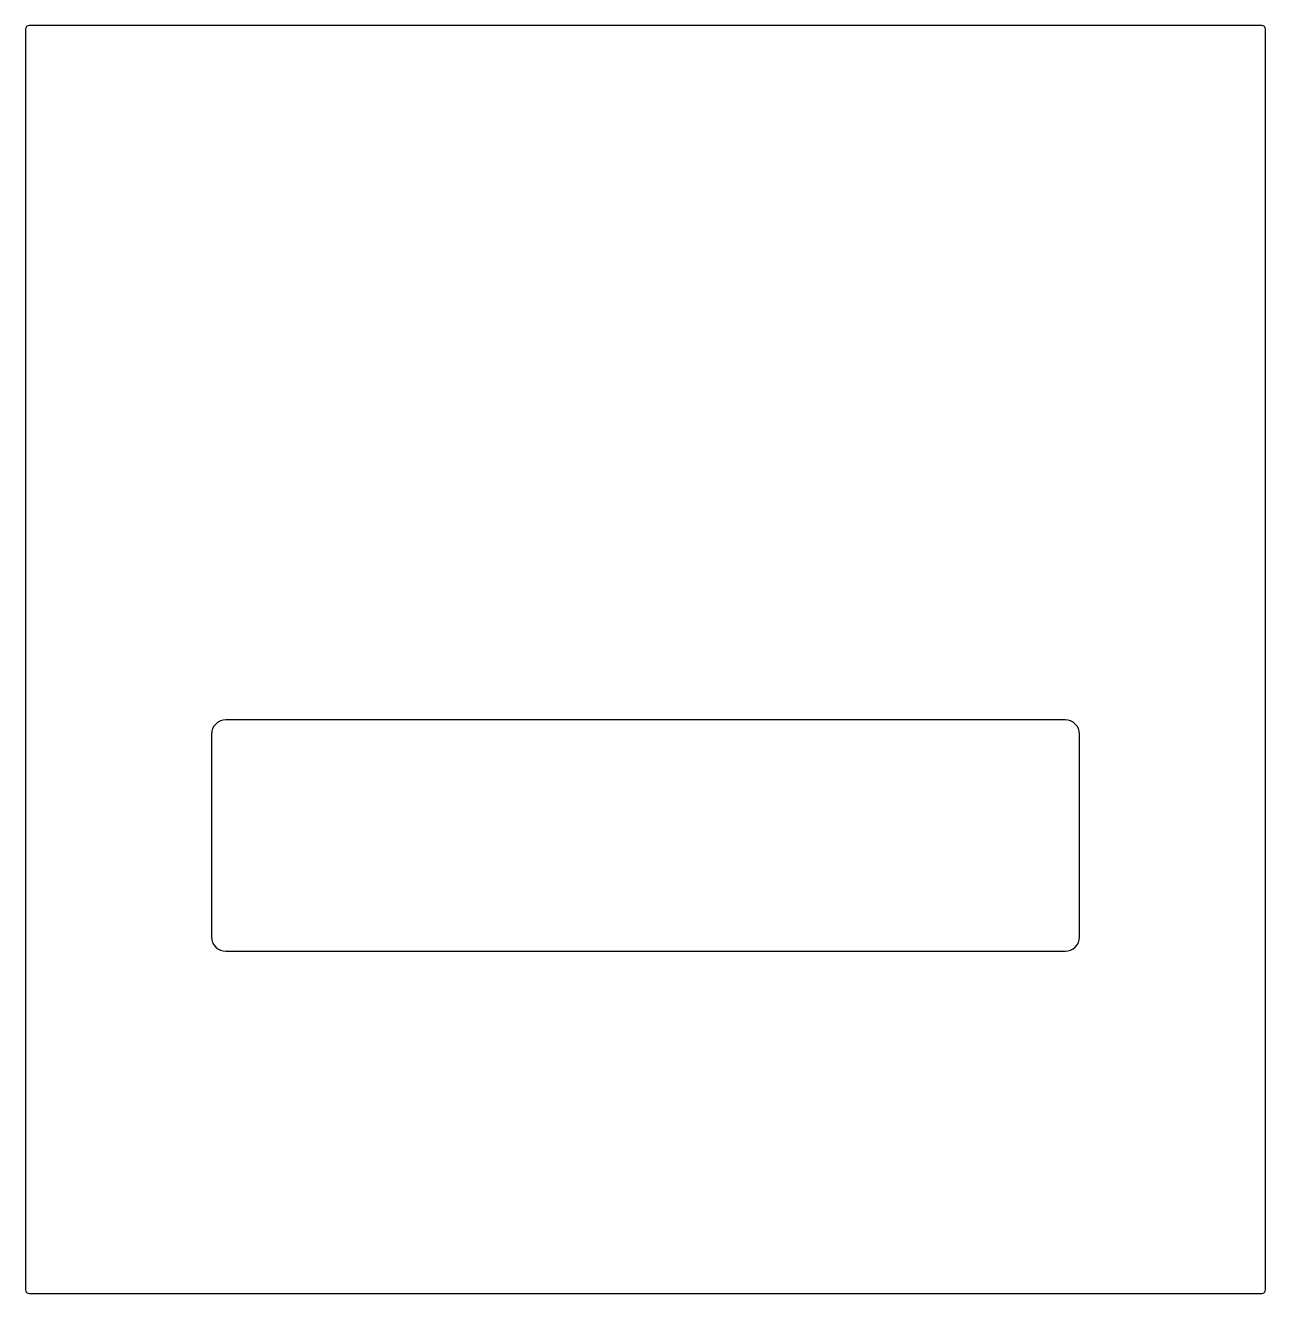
# Model space of a CAD drawing. Extents: x 0 to 1286, y -1315 to 0.
import ezdxf

# ---------------------------------------------------------------- set-up
doc = ezdxf.new("R2010")
doc.units = 0
doc.header["$MEASUREMENT"] = 0
doc.layers.add('PIANO1', color=7, linetype='CONTINUOUS')

msp = doc.modelspace()

# ---------------------------------------------------------------- linework, layer by layer
at = {"layer": 'PIANO1', "color": 7, "linetype": 'Continuous'}
for p, q in [((1282, 0), (4, 0)), ((0, -4), (0, -1311)), ((1286, -1311), (1286, -4)), ((1078, -720), (208, -720)), ((193, -735), (193, -945)), ((1093, -945), (1093, -735)), ((208, -960), (1078, -960)), ((4, -1315), (1282, -1315))]:
    msp.add_line(p, q, dxfattribs=at)
for centre, radius, start, end in [((4, -4), 4, 90, 180), ((1282, -4), 4, 0, 90), ((208, -735), 15, 90, 180), ((1078, -735), 15, 0, 90), ((208, -945), 15, 180, 270), ((1078, -945), 15, 270, 0), ((4, -1311), 4, 180, 270), ((1282, -1311), 4, 270, 0)]:
    msp.add_arc(centre, radius, start, end, dxfattribs=at)

doc.saveas('drawing.dxf')
